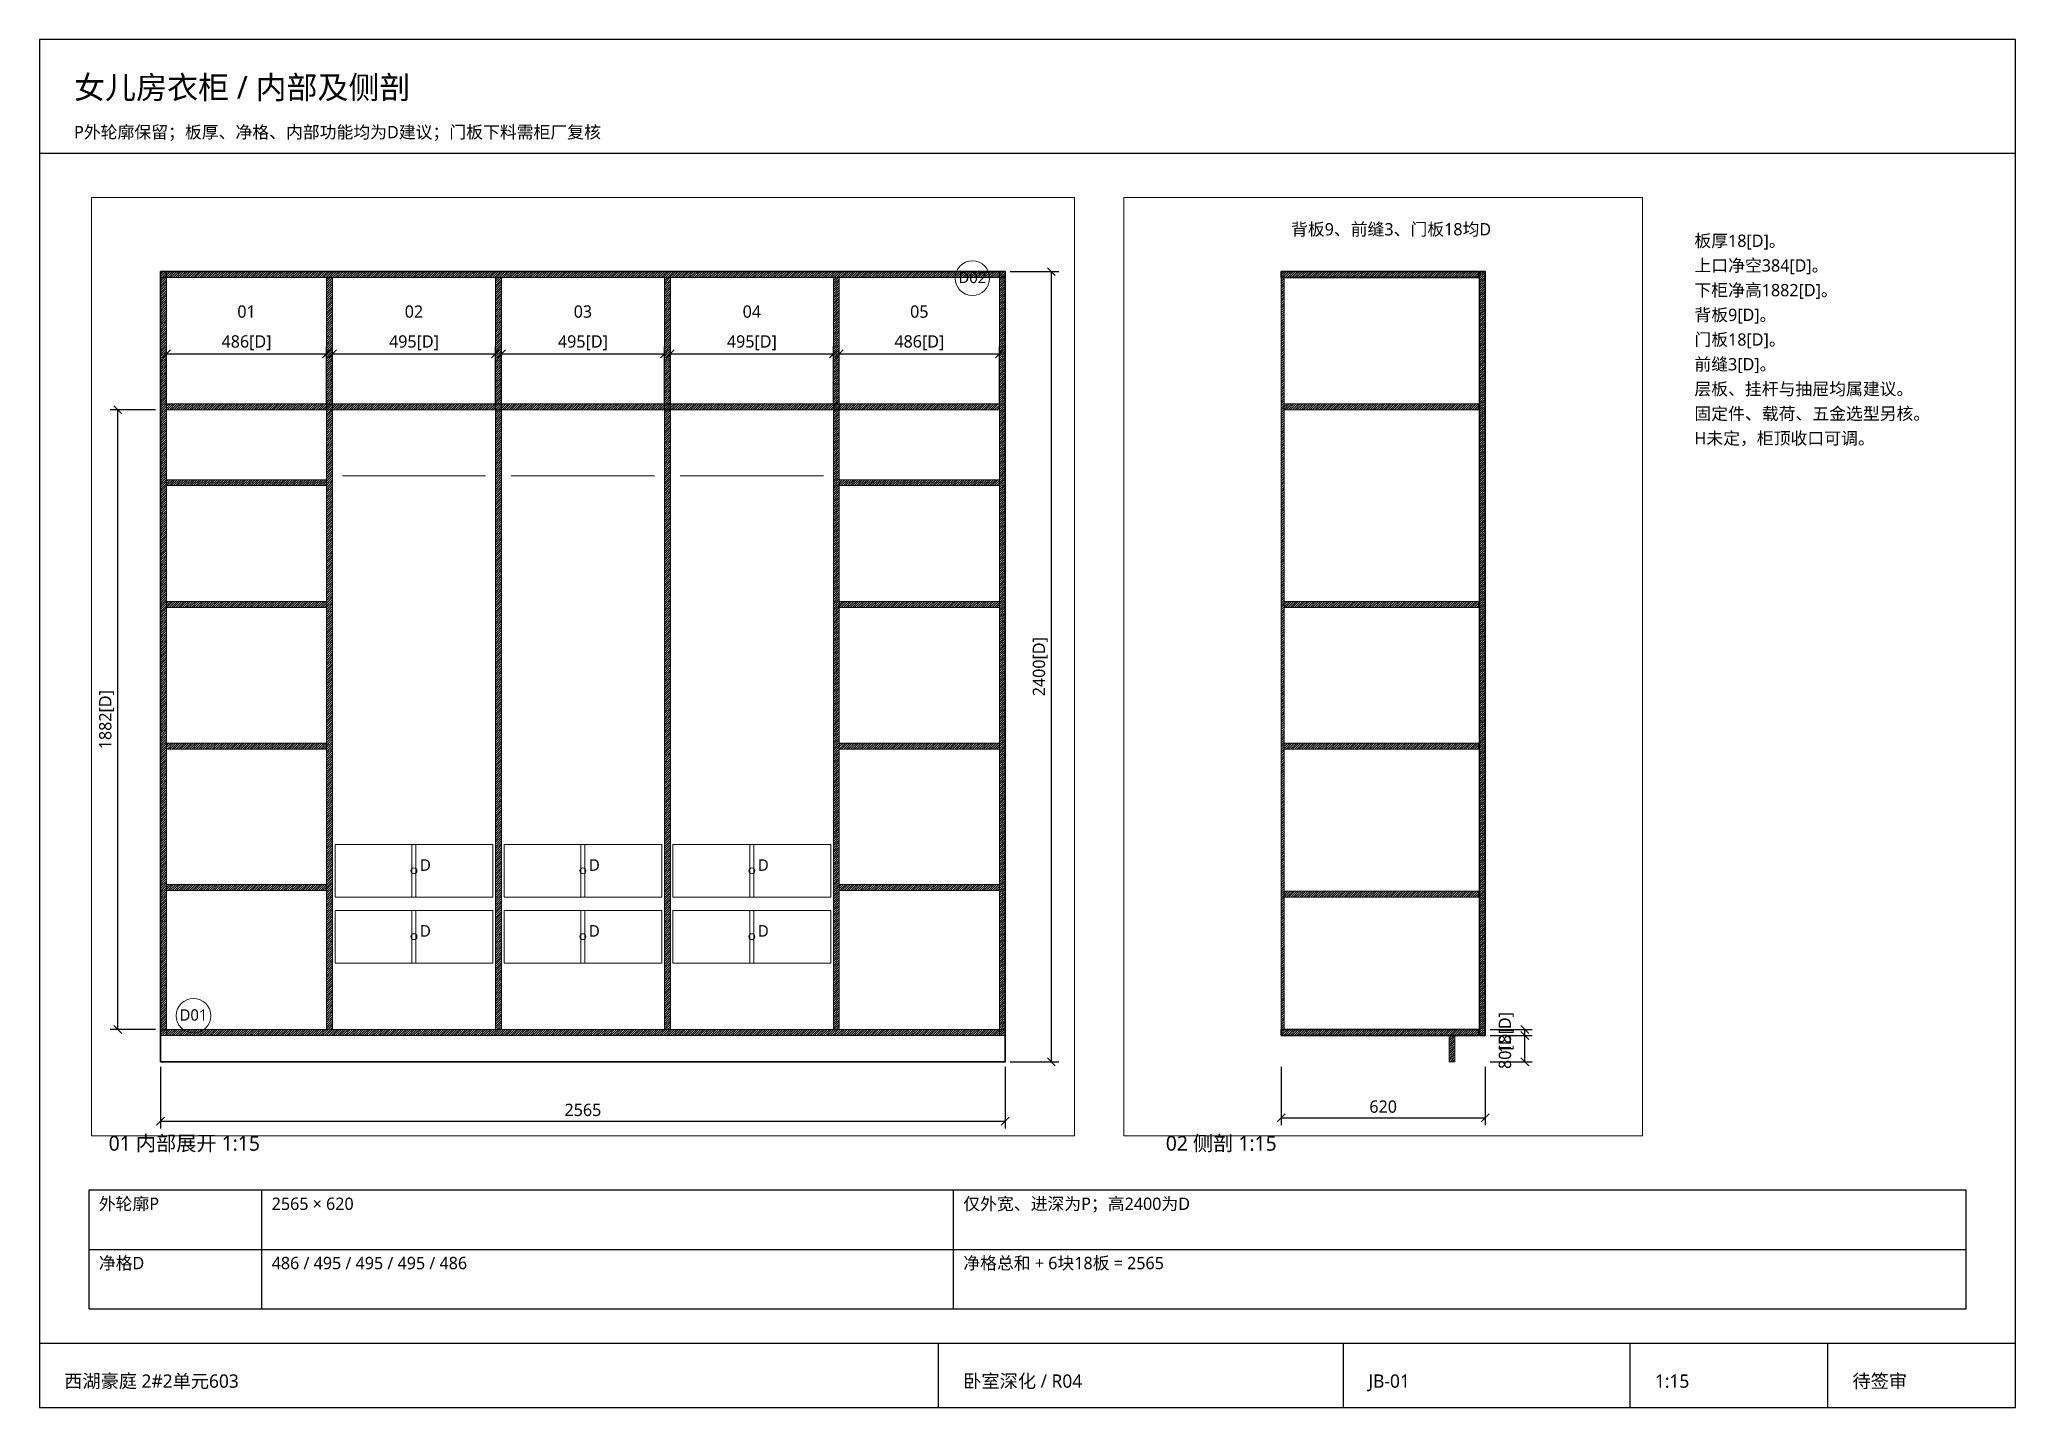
# Paper-space layout 'JB-01' of a CAD drawing. Header units: millimetres. Extents: x 10 to 410, y 10 to 287.
# The model-space entities are those that its viewports show. They can reach past a viewport. Long polylines and large blocks are cut down to what shows.
import ezdxf
from ezdxf.enums import TextEntityAlignment as Align

# ---------------------------------------------------------------- set-up
doc = ezdxf.new("R2010")
doc.units = ezdxf.units.MM
for name, color, linetype, lineweight in [('A-DETAIL', 7, 'Continuous', 18), ('A-DIM', 7, 'Continuous', 13), ('A-HATCH', 8, 'Continuous', 9), ('A-OUTLINE', 7, 'Continuous', 35), ('A-SYMBOL', 7, 'Continuous', 18), ('A-TEXT', 7, 'Continuous', 13), ('S-FRAME', 7, 'Continuous', 25), ('S-TEXT', 7, 'Continuous', 13)]:
    doc.layers.add(name, color=color, linetype=linetype, lineweight=lineweight)
doc.layers.add('S-VPORT', color=7, linetype='Continuous', lineweight=0, plot=False)
doc.styles.add('CN', font='NotoSansCJK-Regular.ttc')
doc.styles.add('OpenSansCondensed-Light', font='OpenSansCondensed-Light.ttf')
doc.dimstyles.new('EZDXF', dxfattribs={"dimtxt": 0.25, "dimasz": 0.175, "dimexe": 0.375, "dimexo": 0.125, "dimgap": 0.1, "dimtad": 1, "dimlfac": 100, "dimzin": 12, "dimdsep": 46, "dimtxsty": 'OpenSansCondensed-Light', "dimblk": 'ARCHTICK', "dimcen": 2.5, "dimazin": 3, "dimtfac": 0.5, "dimtmove": 2, "dimatfit": 3, "dimarcsym": 0})

# ---------------------------------------------------------------- blocks, each defined once
blk = doc.blocks.new('_ARCHTICK')
at = {"color": 0, "linetype": 'ByBlock', "const_width": 0.15}
blk.add_lwpolyline([(-0.5, -0.5), (0.5, 0.5)], dxfattribs=at)
blk = doc.blocks.new('HW-HANDLE')
blk.add_lwpolyline([(-6, -80), (6, -80), (6, 80), (-6, 80)], close=True)
blk.add_circle((0, 0), 9)
at = {"style": 'CN'}
blk.add_attdef('STATUS', (18, 0), '', height=35, dxfattribs=at)

msp = doc.modelspace()

# ---------------------------------------------------------------- hatches: boundary and pattern name
at = {"layer": 'A-HATCH'}
h = msp.add_hatch(dxfattribs=at)
h.set_pattern_fill('ANSI31', scale=1.5)
h.paths.add_polyline_path([(230000, 2382), (232565, 2382), (232565, 2400), (230000, 2400)])
h = msp.add_hatch(dxfattribs=at)
h.set_pattern_fill('ANSI31', scale=1.5)
h.paths.add_polyline_path([(230000, 80), (230018, 80), (230018, 2400), (230000, 2400)])
h = msp.add_hatch(dxfattribs=at)
h.set_pattern_fill('ANSI31', scale=1.5)
h.paths.add_polyline_path([(232547, 80), (232565, 80), (232565, 2400), (232547, 2400)])
h = msp.add_hatch(dxfattribs=at)
h.set_pattern_fill('ANSI31', scale=1.5)
h.paths.add_polyline_path([(236000, 2382), (236599, 2382), (236599, 2400), (236000, 2400)])
h = msp.add_hatch(dxfattribs=at)
h.set_pattern_fill('ANSI31', scale=1.5)
h.paths.add_polyline_path([(236602, 80), (236620, 80), (236620, 2400), (236602, 2400)])
h = msp.add_hatch(dxfattribs=at)
h.set_pattern_fill('ANSI31', scale=1.5)
h.paths.add_polyline_path([(230504, 98), (230522, 98), (230522, 2382), (230504, 2382)])
h = msp.add_hatch(dxfattribs=at)
h.set_pattern_fill('ANSI31', scale=1.5)
h.paths.add_polyline_path([(231017, 98), (231035, 98), (231035, 2382), (231017, 2382)])
h = msp.add_hatch(dxfattribs=at)
h.set_pattern_fill('ANSI31', scale=1.5)
h.paths.add_polyline_path([(231530, 98), (231548, 98), (231548, 2382), (231530, 2382)])
h = msp.add_hatch(dxfattribs=at)
h.set_pattern_fill('ANSI31', scale=1.5)
h.paths.add_polyline_path([(232043, 98), (232061, 98), (232061, 2382), (232043, 2382)])
h = msp.add_hatch(dxfattribs=at)
h.set_pattern_fill('ANSI31', scale=1.5)
h.paths.add_polyline_path([(236000, 98), (236009, 98), (236009, 2382), (236000, 2382)])
h = msp.add_hatch(dxfattribs=at)
h.set_pattern_fill('ANSI31', scale=1.5)
h.paths.add_polyline_path([(230018, 1980), (232547, 1980), (232547, 1998), (230018, 1998)])
h = msp.add_hatch(dxfattribs=at)
h.set_pattern_fill('ANSI31', scale=1.5)
h.paths.add_polyline_path([(236009, 1980), (236599, 1980), (236599, 1998), (236009, 1998)])
h = msp.add_hatch(dxfattribs=at)
h.set_pattern_fill('ANSI31', scale=1.5)
h.paths.add_polyline_path([(230018, 1750), (230504, 1750), (230504, 1768), (230018, 1768)])
h = msp.add_hatch(dxfattribs=at)
h.set_pattern_fill('ANSI31', scale=1.5)
h.paths.add_polyline_path([(232061, 1750), (232547, 1750), (232547, 1768), (232061, 1768)])
h = msp.add_hatch(dxfattribs=at)
h.set_pattern_fill('ANSI31', scale=1.5)
h.paths.add_polyline_path([(230018, 1380), (230504, 1380), (230504, 1398), (230018, 1398)])
h = msp.add_hatch(dxfattribs=at)
h.set_pattern_fill('ANSI31', scale=1.5)
h.paths.add_polyline_path([(232061, 1380), (232547, 1380), (232547, 1398), (232061, 1398)])
h = msp.add_hatch(dxfattribs=at)
h.set_pattern_fill('ANSI31', scale=1.5)
h.paths.add_polyline_path([(236009, 1380), (236599, 1380), (236599, 1398), (236009, 1398)])
h = msp.add_hatch(dxfattribs=at)
h.set_pattern_fill('ANSI31', scale=1.5)
h.paths.add_polyline_path([(230018, 950), (230504, 950), (230504, 968), (230018, 968)])
h = msp.add_hatch(dxfattribs=at)
h.set_pattern_fill('ANSI31', scale=1.5)
h.paths.add_polyline_path([(232061, 950), (232547, 950), (232547, 968), (232061, 968)])
h = msp.add_hatch(dxfattribs=at)
h.set_pattern_fill('ANSI31', scale=1.5)
h.paths.add_polyline_path([(236009, 950), (236599, 950), (236599, 968), (236009, 968)])
h = msp.add_hatch(dxfattribs=at)
h.set_pattern_fill('ANSI31', scale=1.5)
h.paths.add_polyline_path([(230018, 520), (230504, 520), (230504, 538), (230018, 538)])
h = msp.add_hatch(dxfattribs=at)
h.set_pattern_fill('ANSI31', scale=1.5)
h.paths.add_polyline_path([(232061, 520), (232547, 520), (232547, 538), (232061, 538)])
h = msp.add_hatch(dxfattribs=at)
h.set_pattern_fill('ANSI31', scale=1.5)
h.paths.add_polyline_path([(236009, 500), (236599, 500), (236599, 518), (236009, 518)])
h = msp.add_hatch(dxfattribs=at)
h.set_pattern_fill('ANSI31', scale=1.5)
h.paths.add_polyline_path([(230000, 80), (232565, 80), (232565, 98), (230000, 98)])
h = msp.add_hatch(dxfattribs=at)
h.set_pattern_fill('ANSI31', scale=1.5)
h.paths.add_polyline_path([(236000, 80), (236599, 80), (236599, 98), (236000, 98)])
h = msp.add_hatch(dxfattribs=at)
h.set_pattern_fill('ANSI31', scale=1.5)
h.paths.add_polyline_path([(236510, 0), (236528, 0), (236528, 80), (236510, 80)])

# ---------------------------------------------------------------- linework, layer by layer
at = {"layer": 'A-DETAIL'}
for points in [[(230000, 2382), (232565, 2382), (232565, 2400), (230000, 2400)], [(230000, 80), (230018, 80), (230018, 2400), (230000, 2400)], [(232547, 80), (232565, 80), (232565, 2400), (232547, 2400)], [(230504, 98), (230522, 98), (230522, 2382), (230504, 2382)], [(231017, 98), (231035, 98), (231035, 2382), (231017, 2382)], [(231530, 98), (231548, 98), (231548, 2382), (231530, 2382)], [(232043, 98), (232061, 98), (232061, 2382), (232043, 2382)], [(236000, 98), (236009, 98), (236009, 2382), (236000, 2382)], [(230018, 1980), (232547, 1980), (232547, 1998), (230018, 1998)], [(236009, 1980), (236599, 1980), (236599, 1998), (236009, 1998)], [(230018, 1750), (230504, 1750), (230504, 1768), (230018, 1768)], [(232061, 1750), (232547, 1750), (232547, 1768), (232061, 1768)], [(230018, 1380), (230504, 1380), (230504, 1398), (230018, 1398)], [(232061, 1380), (232547, 1380), (232547, 1398), (232061, 1398)], [(236009, 1380), (236599, 1380), (236599, 1398), (236009, 1398)], [(230018, 950), (230504, 950), (230504, 968), (230018, 968)], [(232061, 950), (232547, 950), (232547, 968), (232061, 968)], [(236009, 950), (236599, 950), (236599, 968), (236009, 968)], [(230530, 500), (231009, 500), (231009, 660), (230530, 660)], [(231043, 500), (231522, 500), (231522, 660), (231043, 660)], [(231556, 500), (232035, 500), (232035, 660), (231556, 660)], [(230018, 520), (230504, 520), (230504, 538), (230018, 538)], [(232061, 520), (232547, 520), (232547, 538), (232061, 538)], [(236009, 500), (236599, 500), (236599, 518), (236009, 518)], [(230530, 300), (231009, 300), (231009, 460), (230530, 460)], [(231043, 300), (231522, 300), (231522, 460), (231043, 460)], [(231556, 300), (232035, 300), (232035, 460), (231556, 460)], [(230000, 80), (232565, 80), (232565, 98), (230000, 98)], [(236510, 0), (236528, 0), (236528, 80), (236510, 80)]]:
    msp.add_lwpolyline(points, close=True, dxfattribs=at)
at = {"layer": 'A-OUTLINE'}
for points in [[(230000, 0), (232565, 0), (232565, 2400), (230000, 2400)], [(236000, 2382), (236599, 2382), (236599, 2400), (236000, 2400)], [(236602, 80), (236620, 80), (236620, 2400), (236602, 2400)], [(236000, 80), (236599, 80), (236599, 98), (236000, 98)]]:
    msp.add_lwpolyline(points, close=True, dxfattribs=at)
at = {"layer": 'A-SYMBOL'}
for p, q in [((230552, 1780), (230987, 1780)), ((231065, 1780), (231500, 1780)), ((231578, 1780), (232013, 1780))]:
    msp.add_line(p, q, dxfattribs=at)
for centre in [(232465, 2380), (230100, 140)]:
    msp.add_circle(centre, 52.5, dxfattribs=at)

# ---------------------------------------------------------------- block references
for p in [(230769.5, 580), (231282.5, 580), (231795.5, 580), (230769.5, 380), (231282.5, 380), (231795.5, 380)]:
    msp.add_blockref('HW-HANDLE', p, dxfattribs=at).add_auto_attribs({'STATUS': 'D'})

# ---------------------------------------------------------------- texts
at = {"layer": 'A-SYMBOL', "style": 'CN'}
for s, p in [('D02', (232465, 2365)), ('D01', (230100, 125))]:
    msp.add_text(s, height=34.5, dxfattribs=at).set_placement(p, align=Align.CENTER)
at = {"layer": 'A-TEXT', "style": 'CN'}
msp.add_text('背板9、前缝3、门板18均D', height=37.5, dxfattribs=at).set_placement((236030, 2510))
for s, p in [('01', (230261, 2260)), ('02', (230769.5, 2260)), ('03', (231282.5, 2260)), ('04', (231795.5, 2260)), ('05', (232304, 2260))]:
    msp.add_text(s, height=37.5, dxfattribs=at).set_placement(p, align=Align.CENTER)

# ---------------------------------------------------------------- dimensions: what is measured, and where the dimension line sits
at = {"layer": 'A-DIM'}
for base, p1, p2 in [((232705, 0), (232565, 0), (232565, 2400)), ((229870, 98), (230000, 98), (230000, 1980)), ((236740, 80), (236620, 80), (236620, 98)), ((236740, 0), (236620, 0), (236620, 80))]:
    msp.add_linear_dim(base=base, p1=p1, p2=p2, angle=90, dimstyle='EZDXF', override={"dimscale": 15, "dimtxt": 2.5, "dimasz": 2, "dimexe": 1.5, "dimexo": 1, "dimgap": 1, "dimtad": 1, "dimdec": 0, "dimlfac": 1, "dimzin": 8, "dimpost": '<>[D]', "dimtxsty": 'CN', "dimtsz": 0.8, "dimclrd": 0, "dimclre": 0, "dimclrt": 0}, dxfattribs=at).render()
for base, p1, p2, override in [((230018, 2150), (230018, 1980), (230504, 1980), {"dimscale": 15, "dimtxt": 2.5, "dimasz": 2, "dimexe": 1.5, "dimexo": 1, "dimgap": 1, "dimtad": 1, "dimdec": 0, "dimlfac": 1, "dimzin": 8, "dimpost": '<>[D]', "dimtxsty": 'CN', "dimtsz": 0.8, "dimclrd": 0, "dimclre": 0, "dimclrt": 0}), ((230522, 2150), (230522, 1980), (231017, 1980), {"dimscale": 15, "dimtxt": 2.5, "dimasz": 2, "dimexe": 1.5, "dimexo": 1, "dimgap": 1, "dimtad": 1, "dimdec": 0, "dimlfac": 1, "dimzin": 8, "dimpost": '<>[D]', "dimtxsty": 'CN', "dimtsz": 0.8, "dimclrd": 0, "dimclre": 0, "dimclrt": 0}), ((231035, 2150), (231035, 1980), (231530, 1980), {"dimscale": 15, "dimtxt": 2.5, "dimasz": 2, "dimexe": 1.5, "dimexo": 1, "dimgap": 1, "dimtad": 1, "dimdec": 0, "dimlfac": 1, "dimzin": 8, "dimpost": '<>[D]', "dimtxsty": 'CN', "dimtsz": 0.8, "dimclrd": 0, "dimclre": 0, "dimclrt": 0}), ((231548, 2150), (231548, 1980), (232043, 1980), {"dimscale": 15, "dimtxt": 2.5, "dimasz": 2, "dimexe": 1.5, "dimexo": 1, "dimgap": 1, "dimtad": 1, "dimdec": 0, "dimlfac": 1, "dimzin": 8, "dimpost": '<>[D]', "dimtxsty": 'CN', "dimtsz": 0.8, "dimclrd": 0, "dimclre": 0, "dimclrt": 0}), ((232061, 2150), (232061, 1980), (232547, 1980), {"dimscale": 15, "dimtxt": 2.5, "dimasz": 2, "dimexe": 1.5, "dimexo": 1, "dimgap": 1, "dimtad": 1, "dimdec": 0, "dimlfac": 1, "dimzin": 8, "dimpost": '<>[D]', "dimtxsty": 'CN', "dimtsz": 0.8, "dimclrd": 0, "dimclre": 0, "dimclrt": 0}), ((230000, -180), (230000, 0), (232565, 0), {"dimscale": 15, "dimtxt": 2.5, "dimasz": 2, "dimexe": 1.5, "dimexo": 1, "dimgap": 1, "dimtad": 1, "dimdec": 0, "dimlfac": 1, "dimzin": 8, "dimpost": '', "dimtxsty": 'CN', "dimtsz": 0.8, "dimclrd": 0, "dimclre": 0, "dimclrt": 0}), ((236000, -170), (236000, 0), (236620, 0), {"dimscale": 15, "dimtxt": 2.5, "dimasz": 2, "dimexe": 1.5, "dimexo": 1, "dimgap": 1, "dimtad": 1, "dimdec": 0, "dimlfac": 1, "dimzin": 8, "dimpost": '', "dimtxsty": 'CN', "dimtsz": 0.8, "dimclrd": 0, "dimclre": 0, "dimclrt": 0})]:
    msp.add_linear_dim(base=base, p1=p1, p2=p2, dimstyle='EZDXF', override=override, dxfattribs=at).render()

psp = doc.layouts.new('JB-01')

# ---------------------------------------------------------------- linework, layer by layer
at = {"layer": 'S-FRAME'}
for p, q in [((10, 264), (410, 264)), ((55, 30), (55, 54)), ((195, 30), (195, 54)), ((20, 42), (400, 42)), ((10, 23), (410, 23)), ((192, 10), (192, 23)), ((274, 10), (274, 23)), ((332, 10), (332, 23)), ((372, 10), (372, 23))]:
    psp.add_line(p, q, dxfattribs=at)
for points in [[(10, 10), (410, 10), (410, 287), (10, 287)], [(20, 30), (400, 30), (400, 54), (20, 54)]]:
    psp.add_lwpolyline(points, close=True, dxfattribs=at)

# ---------------------------------------------------------------- texts
at = {"layer": 'S-TEXT', "style": 'CN'}
for s, height, p in [('女儿房衣柜 / 内部及侧剖', 4.6, (17, 275)), ('P外轮廓保留；板厚、净格、内部功能均为D建议；门板下料需柜厂复核', 2.5, (17, 267)), ('板厚18[D]。', 2.5, (345, 245)), ('上口净空384[D]。', 2.5, (345, 240)), ('下柜净高1882[D]。', 2.5, (345, 235)), ('背板9[D]。', 2.5, (345, 230)), ('门板18[D]。', 2.5, (345, 225)), ('前缝3[D]。', 2.5, (345, 220)), ('层板、挂杆与抽屉均属建议。', 2.5, (345, 215)), ('固定件、载荷、五金选型另核。', 2.5, (345, 210)), ('H未定，柜顶收口可调。', 2.5, (345, 205)), ('01 内部展开 1:15', 3, (24, 62)), ('02 侧剖 1:15', 3, (238, 62)), ('外轮廓P', 2.5, (22, 50)), ('2565 × 620', 2.5, (57, 50)), ('仅外宽、进深为P；高2400为D', 2.5, (197, 50)), ('净格D', 2.5, (22, 38)), ('486 / 495 / 495 / 495 / 486', 2.5, (57, 38)), ('净格总和 + 6块18板 = 2565', 2.5, (197, 38)), ('西湖豪庭 2#2单元603', 2.7, (15, 14)), ('卧室深化 / R04', 2.7, (197, 14)), ('JB-01', 2.7, (279, 14)), ('1:15', 2.7, (337, 14)), ('待签审', 2.7, (377, 14))]:
    psp.add_text(s, height=height, dxfattribs=at).set_placement(p)

# ---------------------------------------------------------------- viewports
at = {"layer": 'S-VPORT'}
psp.add_viewport(center=(120, 160), size=(199, 190), view_center_point=(231282.5, 1200), view_height=2850, dxfattribs=at)
psp.add_viewport(center=(282, 160), size=(105, 190), view_center_point=(236310, 1200), view_height=2850, status=3, dxfattribs=at)

doc.saveas('drawing.dxf')
